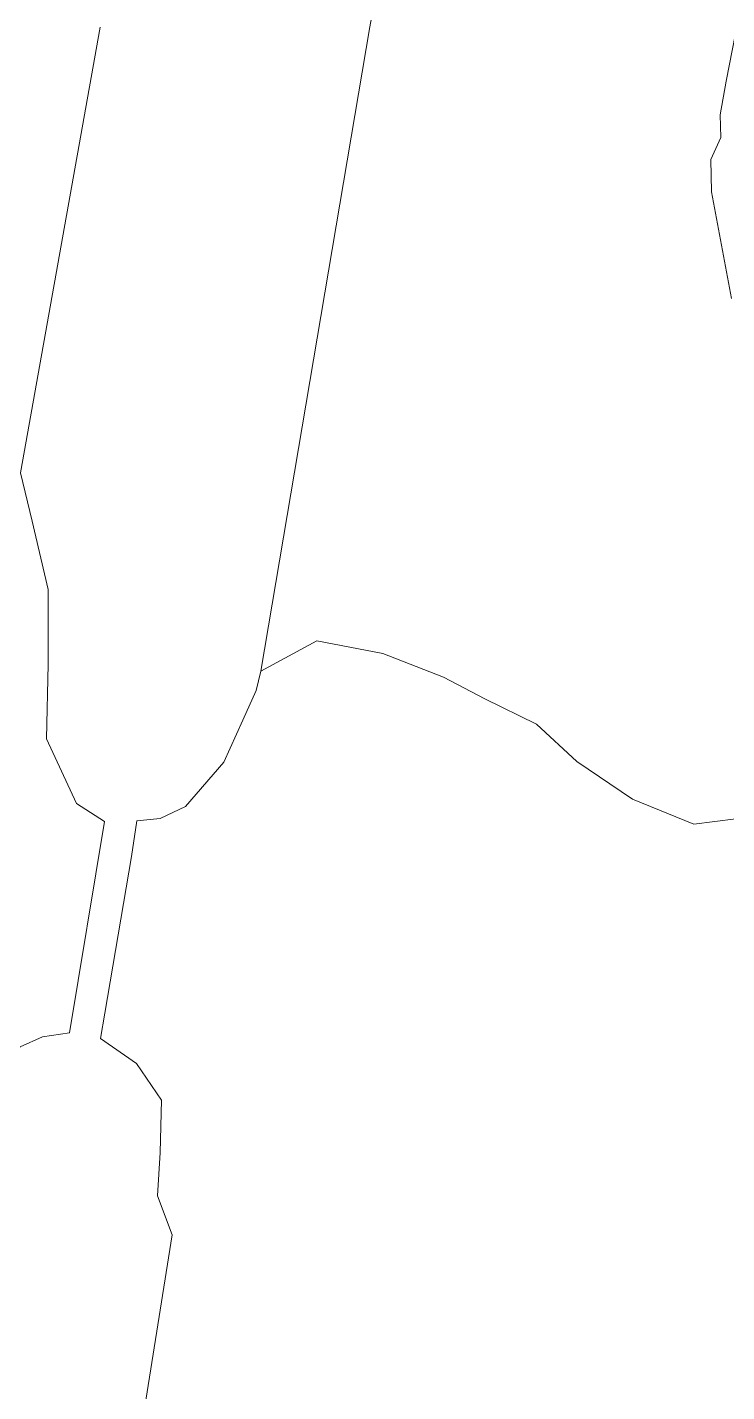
# Model space of a CAD drawing. Header units: metres. Extents: x 299415 to 303661, y 6161831 to 6163370.
# Drawn here: x 303252.3 to 303347.8, y 6162225.4 to 6162411.7 of the extents above; entities that cross this region are included whole.
import ezdxf

# ---------------------------------------------------------------- set-up
doc = ezdxf.new("R2010")
doc.units = ezdxf.units.M
doc.layers.add('Cadastre Land Parcels_SP_EXT', color=9, linetype='Continuous', lineweight=5)

msp = doc.modelspace()

# ---------------------------------------------------------------- linework, layer by layer
at = {"layer": 'Cadastre Land Parcels_SP_EXT', "linetype": 'Continuous'}
for points in [[(303337.35, 6162616.73), (303299.08, 6162411.76), (303284.18, 6162323.75), (303291.81, 6162327.89), (303300.85, 6162326.18), (303309.12, 6162322.96), (303314.77, 6162319.98), (303321.84, 6162316.52), (303327.35, 6162311.44), (303334.96, 6162306.29), (303343.34, 6162302.87), (303349.05, 6162303.61)], [(303262.23, 6162411.71), (303251.34, 6162350.87), (303252.94, 6162344.27), (303255.12, 6162334.92), (303255.12, 6162324.72), (303254.92, 6162314.52), (303258.99, 6162305.71), (303262.81, 6162303.23), (303258.02, 6162274.39), (303254.37, 6162273.82), (303251.31, 6162272.47), (303247.8, 6162269.33), (303247.54, 6162269.36), (303244.94, 6162264.28), (303239.71, 6162253.99), (303236.25, 6162245.15), (303233.62, 6162234.97), (303230.75, 6162221.84)], [(303251.34, 6162350.87), (303262.23, 6162411.71)], [(303266.68, 6162213.09), (303272.07, 6162246.78), (303270.06, 6162252.14), (303270.44, 6162258.06), (303270.61, 6162265.17), (303267.2, 6162270.21), (303262.28, 6162273.61), (303262.85, 6162277.07), (303266.5, 6162298.46), (303267.25, 6162303.31), (303270.42, 6162303.64), (303273.9, 6162305.31), (303279.1, 6162311.33), (303281.7, 6162317.1), (303283.53, 6162321.15), (303284.18, 6162323.75), (303299.08, 6162411.76)], [(303348.46, 6162374.68), (303345.75, 6162389.23), (303345.66, 6162393.63), (303346.99, 6162396.66), (303346.91, 6162399.75), (303347.75, 6162404.32), (303349.02, 6162410.85)]]:
    msp.add_lwpolyline(points, dxfattribs=at)

doc.saveas('drawing.dxf')
